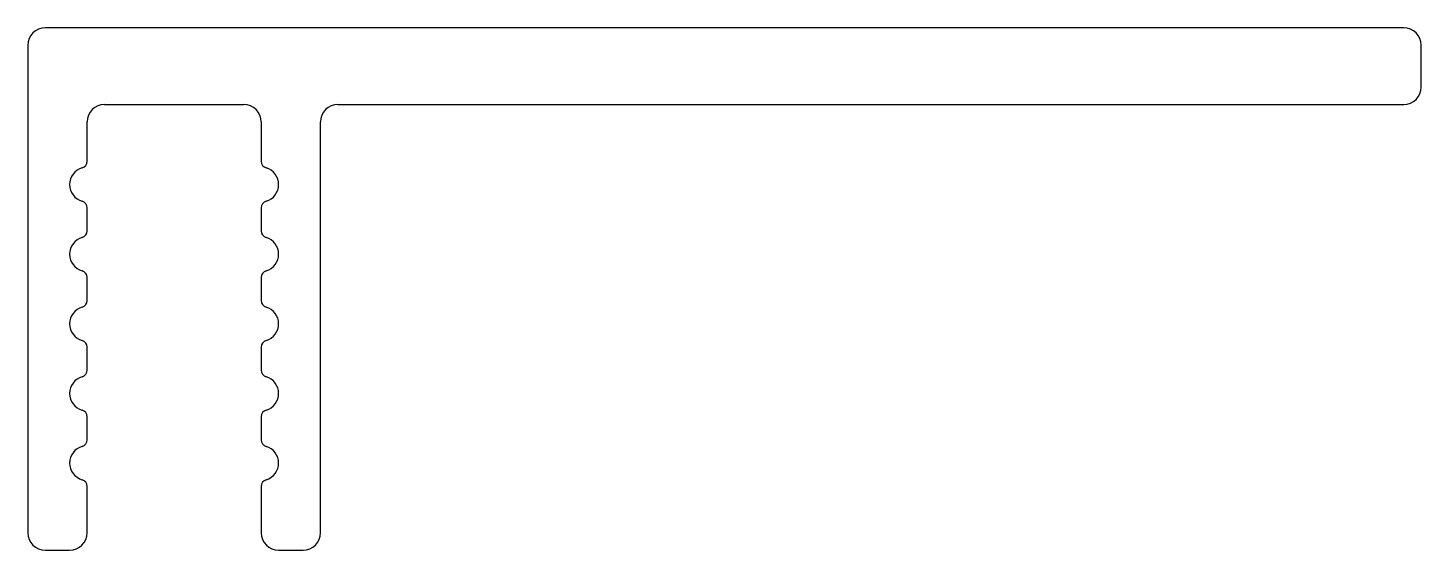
# Model space of a CAD drawing. Extents: x 1811 to 1851, y 1538.2 to 1553.2.
import ezdxf

# ---------------------------------------------------------------- set-up
doc = ezdxf.new("R2010")
doc.units = 0
doc.layers.get('0').update_dxf_attribs({"linetype": 'CONTINUOUS'})

msp = doc.modelspace()

# ---------------------------------------------------------------- linework, layer by layer
for p, q in [((1850.514, 1553.193), (1811.514, 1553.193)), ((1811.014, 1552.693), (1811.014, 1538.693)), ((1851.014, 1551.493), (1851.014, 1552.693)), ((1813.214, 1550.993), (1817.214, 1550.993)), ((1819.914, 1550.993), (1850.514, 1550.993)), ((1812.714, 1549.364), (1812.714, 1550.493)), ((1817.714, 1550.493), (1817.714, 1549.364)), ((1819.414, 1538.693), (1819.414, 1550.493)), ((1812.714, 1547.364), (1812.714, 1548.022)), ((1817.714, 1548.022), (1817.714, 1547.364)), ((1812.714, 1545.364), (1812.714, 1546.022)), ((1817.714, 1546.022), (1817.714, 1545.364)), ((1812.714, 1543.364), (1812.714, 1544.022)), ((1817.714, 1544.022), (1817.714, 1543.364)), ((1812.714, 1541.364), (1812.714, 1542.022)), ((1817.714, 1542.022), (1817.714, 1541.364)), ((1812.714, 1538.693), (1812.714, 1540.022)), ((1817.714, 1540.022), (1817.714, 1538.693)), ((1811.514, 1538.193), (1812.214, 1538.193)), ((1818.214, 1538.193), (1818.914, 1538.193))]:
    msp.add_line(p, q)
for centre, radius, start, end in [((1811.514, 1552.693), 0.5, 90, 180), ((1850.514, 1552.693), 0.5, 0, 90), ((1850.514, 1551.493), 0.5, 270, 0), ((1813.214, 1550.493), 0.5, 90, 180), ((1817.214, 1550.493), 0.5, 0, 90), ((1819.914, 1550.493), 0.5, 90, 180), ((1812.514, 1549.364), 0.2, 286.6015, 360), ((1817.914, 1549.364), 0.2, 180, 253.3985), ((1812.714, 1548.693), 0.5, 106.6015, 253.3985), ((1817.714, 1548.693), 0.5, 286.6015, 73.3985), ((1812.514, 1548.022), 0.2, 0, 73.3985), ((1817.914, 1548.022), 0.2, 106.6015, 180), ((1812.514, 1547.364), 0.2, 286.6015, 360), ((1817.914, 1547.364), 0.2, 180, 253.3985), ((1812.714, 1546.693), 0.5, 106.6015, 253.3985), ((1817.714, 1546.693), 0.5, 286.6015, 73.3985), ((1812.514, 1546.022), 0.2, 0, 73.3985), ((1817.914, 1546.022), 0.2, 106.6015, 180), ((1812.514, 1545.364), 0.2, 286.6015, 360), ((1817.914, 1545.364), 0.2, 180, 253.3985), ((1812.714, 1544.693), 0.5, 106.6015, 253.3985), ((1817.714, 1544.693), 0.5, 286.6015, 73.3985), ((1812.514, 1544.022), 0.2, 0, 73.3985), ((1817.914, 1544.022), 0.2, 106.6015, 180), ((1812.514, 1543.364), 0.2, 286.6015, 360), ((1817.914, 1543.364), 0.2, 180, 253.3985), ((1812.714, 1542.693), 0.5, 106.6015, 253.3985), ((1817.714, 1542.693), 0.5, 286.6015, 73.3985), ((1812.514, 1542.022), 0.2, 0, 73.3985), ((1817.914, 1542.022), 0.2, 106.6015, 180), ((1812.514, 1541.364), 0.2, 286.6015, 0), ((1817.914, 1541.364), 0.2, 180, 253.3985), ((1812.714, 1540.693), 0.5, 106.6015, 253.3985), ((1817.714, 1540.693), 0.5, 286.6015, 73.3985), ((1812.514, 1540.022), 0.2, 0, 73.3985), ((1817.914, 1540.022), 0.2, 106.6015, 180), ((1811.514, 1538.693), 0.5, 180, 270), ((1812.214, 1538.693), 0.5, 270, 0), ((1818.214, 1538.693), 0.5, 180, 270), ((1818.914, 1538.693), 0.5, 270, 0)]:
    msp.add_arc(centre, radius, start, end)

doc.saveas('drawing.dxf')
